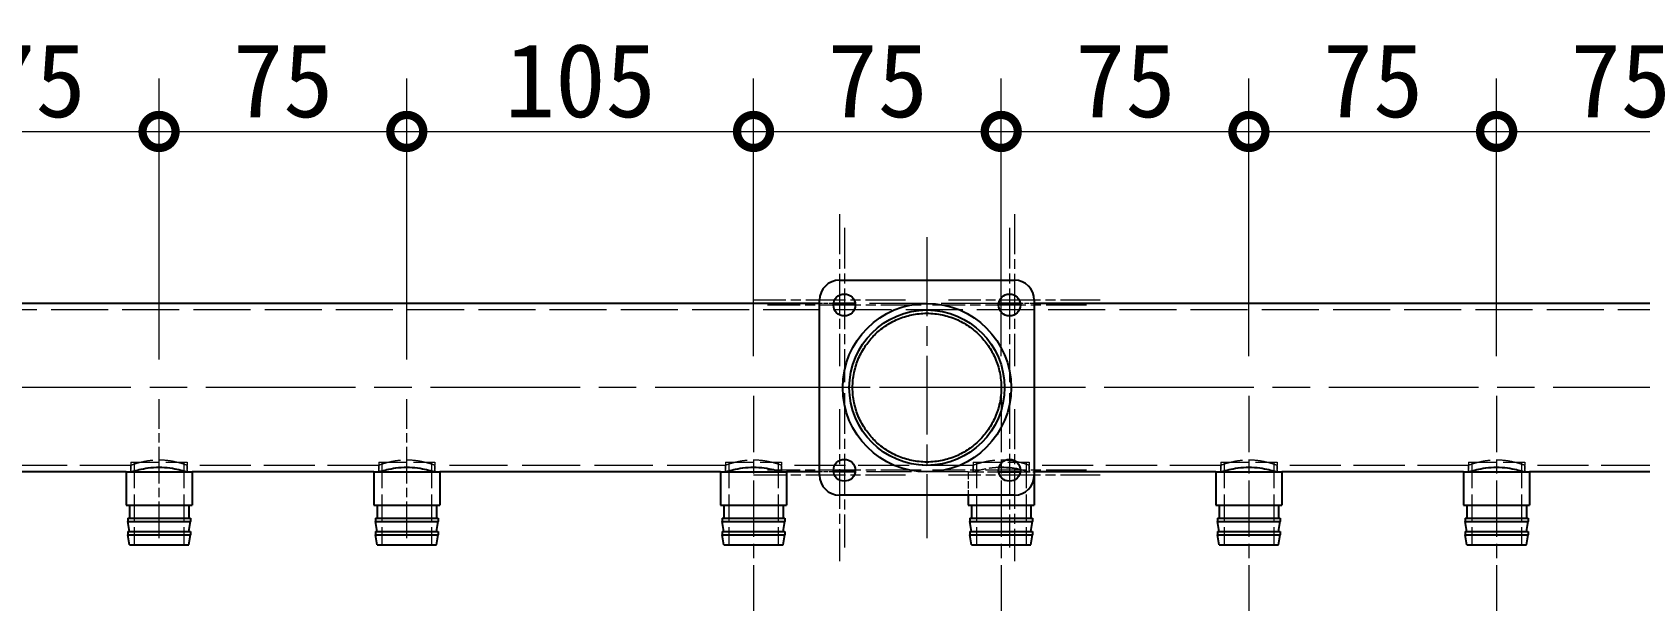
# Model space of a CAD drawing. Header units: millimetres. Extents: x 48 to 3316, y 44 to 2332.
# Drawn here: x 1639.3 to 2126.1, y 908.6 to 1083.6 of the extents above; entities that cross this region are included whole.
import ezdxf

# ---------------------------------------------------------------- set-up
doc = ezdxf.new("R2010")
doc.units = ezdxf.units.MM
doc.header["$LTSCALE"] = 8
doc.linetypes.add('CHAIN', pattern=[0.3543, 0.2362, -0.0295, 0.0591, -0.0295])
doc.linetypes.add('DASHED', pattern=[0.2067, 0.1654, -0.0413])
for name, color, linetype, lineweight, true_color in [('中心标记 (ISO)', 1, 'CHAIN', 18, 0xff0000), ('中心线 (ISO)', 1, 'CHAIN', 18, 0xff0000), ('尺寸 (ISO)', 7, 'Continuous', 18, 0x008000), ('隐藏 (ISO)', 5, 'DASHED', 18, 0x0000ff)]:
    doc.layers.add(name, color=color, linetype=linetype, lineweight=lineweight, true_color=true_color)
doc.layers.add('可见 (ISO)', color=7, linetype='Continuous', lineweight=25)
doc.styles.add('最新国标', font='simfang.ttf')
doc.dimstyles.new('默认 (GB)', dxfattribs={"dimscale": 8, "dimtxt": 2.8, "dimasz": 2.5, "dimexe": 2, "dimexo": 1.5, "dimgap": 0.5, "dimtad": 1, "dimtoh": 1, "dimdsep": 46, "dimtxsty": '最新国标', "dimcen": 0.09, "dimdle": 10, "dimclrd": 256, "dimclre": 256, "dimclrt": 256, "dimaunit": 1, "dimadec": 3, "dimazin": 2, "dimtfac": 0.535714, "dimtdec": 3, "dimtmove": 0, "dimatfit": 3, "dimfxl": 0, "dimtolj": 1, "dimlwd": -1, "dimlwe": -1, "dimarcsym": 0})

# ---------------------------------------------------------------- blocks, each defined once
blk = doc.blocks.new('_DotSmall')
at = {"color": 0, "linetype": 'ByBlock', "const_width": 0.5}
blk.add_lwpolyline([(-0.0625, 0, 1), (0.0625, 0, 1)], format="xyb", close=True, dxfattribs=at)
blk = doc.blocks.new('*D24')
at = {"layer": 'Defpoints', "color": 0, "transparency": 16777216}
for p in [(1677.77, 1053.61), (1602.77, 972.61), (1677.77, 972.61)]:
    blk.add_point(p, dxfattribs=at)
at = {"layer": '尺寸 (ISO)', "color": 116, "true_color": 0x00803f, "transparency": 16777216}
for p, q in [((1602.77, 984.61), (1602.77, 1069.61)), ((1677.77, 984.61), (1677.77, 1069.61)), ((1602.77, 1053.61), (1677.77, 1053.61))]:
    blk.add_line(p, q, dxfattribs=at)
at = {"layer": '尺寸 (ISO)', "color": 116, "true_color": 0x00803f, "transparency": 16777216, "xscale": 20, "yscale": 20, "zscale": 20, "rotation": 180}
blk.add_blockref('_DotSmall', (1602.77, 1053.61), dxfattribs=at)
at = {"layer": '尺寸 (ISO)', "color": 116, "true_color": 0x00803f, "transparency": 16777216, "xscale": 20, "yscale": 20, "zscale": 20}
blk.add_blockref('_DotSmall', (1677.77, 1053.61), dxfattribs=at)
at = {"layer": '尺寸 (ISO)', "transparency": 16777216, "insert": (1640.35, 1068.94), "char_height": 22.4, "attachment_point": 5, "style": '最新国标'}
blk.add_mtext('\\A1;75', dxfattribs=at)
blk = doc.blocks.new('*D25')
at = {"layer": 'Defpoints', "color": 0, "transparency": 16777216}
for p in [(1752.77, 1053.61), (1677.77, 972.61), (1752.77, 972.61)]:
    blk.add_point(p, dxfattribs=at)
at = {"layer": '尺寸 (ISO)', "color": 116, "true_color": 0x00803f, "transparency": 16777216}
for p, q in [((1677.77, 984.61), (1677.77, 1069.61)), ((1752.77, 984.61), (1752.77, 1069.61)), ((1677.77, 1053.61), (1752.77, 1053.61))]:
    blk.add_line(p, q, dxfattribs=at)
at = {"layer": '尺寸 (ISO)', "color": 116, "true_color": 0x00803f, "transparency": 16777216, "xscale": 20, "yscale": 20, "zscale": 20, "rotation": 180}
blk.add_blockref('_DotSmall', (1677.77, 1053.61), dxfattribs=at)
at = {"layer": '尺寸 (ISO)', "color": 116, "true_color": 0x00803f, "transparency": 16777216, "xscale": 20, "yscale": 20, "zscale": 20}
blk.add_blockref('_DotSmall', (1752.77, 1053.61), dxfattribs=at)
at = {"layer": '尺寸 (ISO)', "transparency": 16777216, "insert": (1715.35, 1068.94), "char_height": 22.4, "attachment_point": 5, "style": '最新国标'}
blk.add_mtext('\\A1;75', dxfattribs=at)
blk = doc.blocks.new('*D26')
at = {"layer": 'Defpoints', "color": 0, "transparency": 16777216}
for p in [(1857.77, 1053.61), (1857.77, 973.61), (1752.77, 972.61)]:
    blk.add_point(p, dxfattribs=at)
at = {"layer": '尺寸 (ISO)', "color": 116, "true_color": 0x00803f, "transparency": 16777216}
for p, q in [((1752.77, 984.61), (1752.77, 1069.61)), ((1857.77, 985.61), (1857.77, 1069.61)), ((1752.77, 1053.61), (1857.77, 1053.61))]:
    blk.add_line(p, q, dxfattribs=at)
at = {"layer": '尺寸 (ISO)', "color": 116, "true_color": 0x00803f, "transparency": 16777216, "xscale": 20, "yscale": 20, "zscale": 20, "rotation": 180}
blk.add_blockref('_DotSmall', (1752.77, 1053.61), dxfattribs=at)
at = {"layer": '尺寸 (ISO)', "color": 116, "true_color": 0x00803f, "transparency": 16777216, "xscale": 20, "yscale": 20, "zscale": 20}
blk.add_blockref('_DotSmall', (1857.77, 1053.61), dxfattribs=at)
at = {"layer": '尺寸 (ISO)', "transparency": 16777216, "insert": (1805.35, 1068.94), "char_height": 22.4, "attachment_point": 5, "style": '最新国标'}
blk.add_mtext('\\A1;105', dxfattribs=at)
blk = doc.blocks.new('*D27')
at = {"layer": 'Defpoints', "color": 0, "transparency": 16777216}
for p in [(1932.77, 1053.61), (1857.77, 973.61), (1932.77, 973.61)]:
    blk.add_point(p, dxfattribs=at)
at = {"layer": '尺寸 (ISO)', "color": 116, "true_color": 0x00803f, "transparency": 16777216}
for p, q in [((1857.77, 985.61), (1857.77, 1069.61)), ((1932.77, 985.61), (1932.77, 1069.61)), ((1857.77, 1053.61), (1932.77, 1053.61))]:
    blk.add_line(p, q, dxfattribs=at)
at = {"layer": '尺寸 (ISO)', "color": 116, "true_color": 0x00803f, "transparency": 16777216, "xscale": 20, "yscale": 20, "zscale": 20, "rotation": 180}
blk.add_blockref('_DotSmall', (1857.77, 1053.61), dxfattribs=at)
at = {"layer": '尺寸 (ISO)', "color": 116, "true_color": 0x00803f, "transparency": 16777216, "xscale": 20, "yscale": 20, "zscale": 20}
blk.add_blockref('_DotSmall', (1932.77, 1053.61), dxfattribs=at)
at = {"layer": '尺寸 (ISO)', "transparency": 16777216, "insert": (1895.35, 1068.94), "char_height": 22.4, "attachment_point": 5, "style": '最新国标'}
blk.add_mtext('\\A1;75', dxfattribs=at)
blk = doc.blocks.new('*D28')
at = {"layer": 'Defpoints', "color": 0, "transparency": 16777216}
for p in [(2007.77, 1053.61), (1932.77, 973.61), (2007.77, 973.61)]:
    blk.add_point(p, dxfattribs=at)
at = {"layer": '尺寸 (ISO)', "color": 116, "true_color": 0x00803f, "transparency": 16777216}
for p, q in [((1932.77, 985.61), (1932.77, 1069.61)), ((2007.77, 985.61), (2007.77, 1069.61)), ((1932.77, 1053.61), (2007.77, 1053.61))]:
    blk.add_line(p, q, dxfattribs=at)
at = {"layer": '尺寸 (ISO)', "color": 116, "true_color": 0x00803f, "transparency": 16777216, "xscale": 20, "yscale": 20, "zscale": 20, "rotation": 180}
blk.add_blockref('_DotSmall', (1932.77, 1053.61), dxfattribs=at)
at = {"layer": '尺寸 (ISO)', "color": 116, "true_color": 0x00803f, "transparency": 16777216, "xscale": 20, "yscale": 20, "zscale": 20}
blk.add_blockref('_DotSmall', (2007.77, 1053.61), dxfattribs=at)
at = {"layer": '尺寸 (ISO)', "transparency": 16777216, "insert": (1970.35, 1068.94), "char_height": 22.4, "attachment_point": 5, "style": '最新国标'}
blk.add_mtext('\\A1;75', dxfattribs=at)
blk = doc.blocks.new('*D29')
at = {"layer": 'Defpoints', "color": 0, "transparency": 16777216}
for p in [(2082.77, 1053.61), (2007.77, 973.61), (2082.77, 973.61)]:
    blk.add_point(p, dxfattribs=at)
at = {"layer": '尺寸 (ISO)', "color": 116, "true_color": 0x00803f, "transparency": 16777216}
for p, q in [((2007.77, 985.61), (2007.77, 1069.61)), ((2082.77, 985.61), (2082.77, 1069.61)), ((2007.77, 1053.61), (2082.77, 1053.61))]:
    blk.add_line(p, q, dxfattribs=at)
at = {"layer": '尺寸 (ISO)', "color": 116, "true_color": 0x00803f, "transparency": 16777216, "xscale": 20, "yscale": 20, "zscale": 20, "rotation": 180}
blk.add_blockref('_DotSmall', (2007.77, 1053.61), dxfattribs=at)
at = {"layer": '尺寸 (ISO)', "color": 116, "true_color": 0x00803f, "transparency": 16777216, "xscale": 20, "yscale": 20, "zscale": 20}
blk.add_blockref('_DotSmall', (2082.77, 1053.61), dxfattribs=at)
at = {"layer": '尺寸 (ISO)', "transparency": 16777216, "insert": (2045.35, 1068.94), "char_height": 22.4, "attachment_point": 5, "style": '最新国标'}
blk.add_mtext('\\A1;75', dxfattribs=at)
blk = doc.blocks.new('*D30')
at = {"layer": 'Defpoints', "color": 0, "transparency": 16777216}
for p in [(2157.77, 1053.61), (2082.77, 973.61), (2157.77, 973.61)]:
    blk.add_point(p, dxfattribs=at)
at = {"layer": '尺寸 (ISO)', "color": 116, "true_color": 0x00803f, "transparency": 16777216}
for p, q in [((2082.77, 985.61), (2082.77, 1069.61)), ((2157.77, 985.61), (2157.77, 1069.61)), ((2082.77, 1053.61), (2157.77, 1053.61))]:
    blk.add_line(p, q, dxfattribs=at)
at = {"layer": '尺寸 (ISO)', "color": 116, "true_color": 0x00803f, "transparency": 16777216, "xscale": 20, "yscale": 20, "zscale": 20, "rotation": 180}
blk.add_blockref('_DotSmall', (2082.77, 1053.61), dxfattribs=at)
at = {"layer": '尺寸 (ISO)', "color": 116, "true_color": 0x00803f, "transparency": 16777216, "xscale": 20, "yscale": 20, "zscale": 20}
blk.add_blockref('_DotSmall', (2157.77, 1053.61), dxfattribs=at)
at = {"layer": '尺寸 (ISO)', "transparency": 16777216, "insert": (2120.35, 1068.94), "char_height": 22.4, "attachment_point": 5, "style": '最新国标'}
blk.add_mtext('\\A1;75', dxfattribs=at)

msp = doc.modelspace()

# ---------------------------------------------------------------- linework, layer by layer
at = {"layer": '中心标记 (ISO)', "ltscale": 6.389343}
for p, q in [((1883.767, 1028.612), (1883.767, 982.612)), ((1936.767, 1028.612), (1936.767, 982.612)), ((1903.767, 1002.612), (1857.767, 1002.612)), ((1962.767, 1002.612), (1916.767, 1002.612)), ((1883.767, 969.612), (1883.767, 923.612)), ((1936.767, 969.612), (1936.767, 923.612)), ((1903.767, 949.612), (1857.767, 949.612)), ((1962.767, 949.612), (1916.767, 949.612))]:
    msp.add_line(p, q, dxfattribs=at)
at = {"layer": '中心标记 (ISO)', "ltscale": 6.472683}
for p, q in [((1885.267, 1024.412), (1885.267, 977.812)), ((1935.267, 1024.412), (1935.267, 977.812)), ((1908.567, 1001.112), (1861.967, 1001.112)), ((1958.567, 1001.112), (1911.967, 1001.112)), ((1885.267, 974.412), (1885.267, 927.812)), ((1935.267, 974.412), (1935.267, 927.812)), ((1908.567, 951.112), (1861.967, 951.112)), ((1958.567, 951.112), (1911.967, 951.112))]:
    msp.add_line(p, q, dxfattribs=at)
at = {"layer": '中心标记 (ISO)', "ltscale": 12.639884}
for p, q in [((1910.267, 1021.612), (1910.267, 930.612)), ((1955.767, 976.112), (1864.767, 976.112))]:
    msp.add_line(p, q, dxfattribs=at)
at = {"layer": '中心线 (ISO)', "ltscale": 23.990969}
msp.add_line((2825.267, 976.112), (305.267, 976.112), dxfattribs=at)
at = {"layer": '中心线 (ISO)', "ltscale": 9.028461}
for p, q in [((1857.767, 973.612), (1857.767, 908.612)), ((1932.767, 973.612), (1932.767, 908.612)), ((2007.767, 973.612), (2007.767, 908.612)), ((2082.767, 973.612), (2082.767, 908.612))]:
    msp.add_line(p, q, dxfattribs=at)
at = {"layer": '中心线 (ISO)', "ltscale": 5.833739}
for p, q in [((1677.767, 930.612), (1677.767, 972.612)), ((1752.767, 930.612), (1752.767, 972.612))]:
    msp.add_line(p, q, dxfattribs=at)
at = {"layer": '可见 (ISO)'}
for p, q in [((1883.767, 1008.612), (1936.767, 1008.612)), ((1877.767, 1001.612), (1252.767, 1001.612)), ((1877.767, 949.612), (1877.767, 1002.612)), ((1888.529, 1001.612), (1882.005, 1001.612)), ((1938.529, 1001.612), (1932.005, 1001.612)), ((1942.767, 1002.612), (1942.767, 949.612)), ((2332.767, 1001.612), (1942.767, 1001.612)), ((1667.767, 950.612), (1612.767, 950.612)), ((1667.767, 950.612), (1687.767, 950.612)), ((1667.767, 950.612), (1667.767, 940.612)), ((1742.767, 950.612), (1687.767, 950.612)), ((1687.767, 950.612), (1687.767, 940.612)), ((1742.767, 950.612), (1762.767, 950.612)), ((1742.767, 950.612), (1742.767, 940.612)), ((1847.767, 950.612), (1762.767, 950.612)), ((1762.767, 950.612), (1762.767, 940.612)), ((1847.767, 950.612), (1867.767, 950.612)), ((1847.767, 950.612), (1847.767, 940.612)), ((1877.767, 950.612), (1867.767, 950.612)), ((1867.767, 950.612), (1867.767, 940.612)), ((1888.529, 950.612), (1882.005, 950.612)), ((1932.005, 950.612), (1938.529, 950.612)), ((1997.767, 950.612), (1942.767, 950.612)), ((1942.767, 949.612), (1942.767, 940.612)), ((1997.767, 950.612), (2017.767, 950.612)), ((1997.767, 950.612), (1997.767, 940.612)), ((2072.767, 950.612), (2017.767, 950.612)), ((2017.767, 950.612), (2017.767, 940.612)), ((2072.767, 950.612), (2092.767, 950.612)), ((2072.767, 950.612), (2072.767, 940.612)), ((2147.767, 950.612), (2092.767, 950.612)), ((2092.767, 950.612), (2092.767, 940.612)), ((1667.767, 940.612), (1687.767, 940.612)), ((1668.767, 940.612), (1668.767, 936.612)), ((1686.767, 940.612), (1686.767, 936.612)), ((1742.767, 940.612), (1762.767, 940.612)), ((1743.767, 940.612), (1743.767, 936.612)), ((1761.767, 940.612), (1761.767, 936.612)), ((1847.767, 940.612), (1867.767, 940.612)), ((1848.767, 940.612), (1848.767, 936.612)), ((1866.767, 940.612), (1866.767, 936.612)), ((1936.767, 943.612), (1883.767, 943.612)), ((1922.767, 943.612), (1922.767, 940.612)), ((1922.767, 940.612), (1942.767, 940.612)), ((1923.767, 940.612), (1923.767, 936.612)), ((1941.767, 940.612), (1941.767, 936.612)), ((1997.767, 940.612), (2017.767, 940.612)), ((1998.767, 940.612), (1998.767, 936.612)), ((2016.767, 940.612), (2016.767, 936.612)), ((2072.767, 940.612), (2092.767, 940.612)), ((2073.767, 940.612), (2073.767, 936.612)), ((2091.767, 940.612), (2091.767, 936.612)), ((1668.267, 936.612), (1687.267, 936.612)), ((1668.267, 936.612), (1668.267, 935.612)), ((1668.267, 935.612), (1687.267, 935.612)), ((1668.767, 932.612), (1668.267, 935.612)), ((1686.767, 932.612), (1687.267, 935.612)), ((1687.267, 936.612), (1687.267, 935.612)), ((1743.267, 936.612), (1762.267, 936.612)), ((1743.267, 936.612), (1743.267, 935.612)), ((1743.267, 935.612), (1762.267, 935.612)), ((1743.767, 932.612), (1743.267, 935.612)), ((1761.767, 932.612), (1762.267, 935.612)), ((1762.267, 936.612), (1762.267, 935.612)), ((1848.267, 936.612), (1867.267, 936.612)), ((1848.267, 936.612), (1848.267, 935.612)), ((1848.267, 935.612), (1867.267, 935.612)), ((1848.767, 932.612), (1848.267, 935.612)), ((1866.767, 932.612), (1867.267, 935.612)), ((1867.267, 936.612), (1867.267, 935.612)), ((1923.267, 936.612), (1942.267, 936.612)), ((1923.267, 936.612), (1923.267, 935.612)), ((1923.267, 935.612), (1942.267, 935.612)), ((1923.767, 932.612), (1923.267, 935.612)), ((1941.767, 932.612), (1942.267, 935.612)), ((1942.267, 936.612), (1942.267, 935.612)), ((1998.267, 936.612), (2017.267, 936.612)), ((1998.267, 936.612), (1998.267, 935.612)), ((1998.267, 935.612), (2017.267, 935.612)), ((1998.767, 932.612), (1998.267, 935.612)), ((2016.767, 932.612), (2017.267, 935.612)), ((2017.267, 936.612), (2017.267, 935.612)), ((2073.267, 936.612), (2092.267, 936.612)), ((2073.267, 936.612), (2073.267, 935.612)), ((2073.267, 935.612), (2092.267, 935.612)), ((2073.767, 932.612), (2073.267, 935.612)), ((2091.767, 932.612), (2092.267, 935.612)), ((2092.267, 936.612), (2092.267, 935.612)), ((1668.267, 932.612), (1687.267, 932.612)), ((1668.267, 932.612), (1668.267, 931.612)), ((1668.267, 931.612), (1687.267, 931.612)), ((1668.767, 928.612), (1668.267, 931.612)), ((1686.767, 928.612), (1687.267, 931.612)), ((1687.267, 932.612), (1687.267, 931.612)), ((1743.267, 932.612), (1762.267, 932.612)), ((1743.267, 932.612), (1743.267, 931.612)), ((1743.267, 931.612), (1762.267, 931.612)), ((1743.767, 928.612), (1743.267, 931.612)), ((1761.767, 928.612), (1762.267, 931.612)), ((1762.267, 932.612), (1762.267, 931.612)), ((1848.267, 932.612), (1867.267, 932.612)), ((1848.267, 932.612), (1848.267, 931.612)), ((1848.267, 931.612), (1867.267, 931.612)), ((1848.767, 928.612), (1848.267, 931.612)), ((1866.767, 928.612), (1867.267, 931.612)), ((1867.267, 932.612), (1867.267, 931.612)), ((1923.267, 932.612), (1942.267, 932.612)), ((1923.267, 932.612), (1923.267, 931.612)), ((1923.267, 931.612), (1942.267, 931.612)), ((1923.767, 928.612), (1923.267, 931.612)), ((1941.767, 928.612), (1942.267, 931.612)), ((1942.267, 932.612), (1942.267, 931.612)), ((1998.267, 932.612), (2017.267, 932.612)), ((1998.267, 932.612), (1998.267, 931.612)), ((1998.267, 931.612), (2017.267, 931.612)), ((1998.767, 928.612), (1998.267, 931.612)), ((2016.767, 928.612), (2017.267, 931.612)), ((2017.267, 932.612), (2017.267, 931.612)), ((2073.267, 932.612), (2092.267, 932.612)), ((2073.267, 932.612), (2073.267, 931.612)), ((2073.267, 931.612), (2092.267, 931.612)), ((2073.767, 928.612), (2073.267, 931.612)), ((2091.767, 928.612), (2092.267, 931.612)), ((2092.267, 932.612), (2092.267, 931.612)), ((1668.767, 928.612), (1686.767, 928.612)), ((1743.767, 928.612), (1761.767, 928.612)), ((1848.767, 928.612), (1866.767, 928.612)), ((1923.767, 928.612), (1941.767, 928.612)), ((1998.767, 928.612), (2016.767, 928.612)), ((2073.767, 928.612), (2091.767, 928.612))]:
    msp.add_line(p, q, dxfattribs=at)
for centre, radius in [((1885.267, 1001.112), 3.3), ((1935.267, 1001.112), 3.3), ((1910.267, 976.112), 25.5), ((1910.267, 976.112), 25.5), ((1910.267, 976.112), 23.5), ((1885.267, 951.112), 3.3), ((1935.267, 951.112), 3.3)]:
    msp.add_circle(centre, radius, dxfattribs=at)
for centre, start, end in [((1883.767, 1002.612), 90, 180), ((1936.767, 1002.612), 0, 90), ((1883.767, 949.612), 180, 270), ((1936.767, 949.612), 270, 0)]:
    msp.add_arc(centre, 6, start, end, dxfattribs=at)
for points, knots in [([(1887.767, 976.112), (1887.767, 977.624), (1887.922, 979.159), (1888.54, 982.156), (1889.003, 983.619), (1890.187, 986.373), (1890.909, 987.668), (1892.528, 990.027), (1893.426, 991.091), (1895.349, 993.014), (1896.454, 993.931), (1898.834, 995.544), (1900.11, 996.242), (1902.79, 997.383), (1904.192, 997.828), (1907.124, 998.442), (1908.656, 998.612), (1910.267, 998.612), (1911.878, 998.612), (1913.41, 998.442), (1916.343, 997.828), (1917.745, 997.383), (1920.425, 996.242), (1921.7, 995.544), (1924.081, 993.931), (1925.185, 993.014), (1927.108, 991.091), (1928.006, 990.027), (1929.626, 987.668), (1930.347, 986.373), (1931.531, 983.619), (1931.994, 982.156), (1932.612, 979.159), (1932.767, 977.624), (1932.767, 976.112)], [11.2414053, 11.2414053, 11.2414053, 11.2414053, 11.6949481, 11.6949481, 12.148491, 12.148491, 12.6020339, 12.6020339, 13.0555767, 13.0555767, 13.5388176, 13.5388176, 14.0220585, 14.0220585, 14.5052994, 14.5052994, 14.9885403, 14.9885403, 14.9885403, 15.4717812, 15.4717812, 15.9550221, 15.9550221, 16.4382631, 16.4382631, 16.921504, 16.921504, 17.3750468, 17.3750468, 17.8285897, 17.8285897, 18.2821326, 18.2821326, 18.7356754, 18.7356754, 18.7356754, 18.7356754]), ([(1932.767, 976.112), (1932.767, 974.6), (1932.612, 973.065), (1931.994, 970.068), (1931.531, 968.605), (1930.347, 965.851), (1929.626, 964.556), (1928.006, 962.197), (1927.108, 961.133), (1925.185, 959.21), (1924.081, 958.293), (1921.7, 956.68), (1920.425, 955.982), (1917.745, 954.841), (1916.343, 954.396), (1913.41, 953.782), (1911.878, 953.612), (1908.656, 953.612), (1907.124, 953.782), (1904.192, 954.396), (1902.79, 954.841), (1900.11, 955.982), (1898.834, 956.68), (1896.454, 958.293), (1895.349, 959.21), (1893.426, 961.133), (1892.528, 962.197), (1890.909, 964.556), (1890.187, 965.851), (1889.003, 968.605), (1888.54, 970.068), (1887.922, 973.065), (1887.767, 974.6), (1887.767, 976.112)], [3.7471351, 3.7471351, 3.7471351, 3.7471351, 4.200678, 4.200678, 4.6542208, 4.6542208, 5.1077637, 5.1077637, 5.5613066, 5.5613066, 6.0445475, 6.0445475, 6.5277884, 6.5277884, 7.0110293, 7.0110293, 7.4942702, 7.4942702, 7.9775111, 7.9775111, 8.460752, 8.460752, 8.9439929, 8.9439929, 9.4272338, 9.4272338, 9.8807767, 9.8807767, 10.3343195, 10.3343195, 10.7878624, 10.7878624, 11.2414053, 11.2414053, 11.2414053, 11.2414053]), ([(1669.267, 950.612), (1669.267, 950.612), (1669.484, 950.687), (1670.354, 950.957), (1671.007, 951.149), (1672.507, 951.512), (1673.457, 951.709), (1675.549, 951.99), (1676.691, 952.07), (1678.844, 952.07), (1679.986, 951.99), (1682.077, 951.709), (1683.027, 951.512), (1684.527, 951.149), (1685.18, 950.957), (1686.05, 950.687), (1686.267, 950.612), (1686.267, 950.612)], [1.2914902, 1.2914902, 1.2914902, 1.2914902, 1.6142879, 1.6142879, 1.9370856, 1.9370856, 2.260033, 2.260033, 2.5829805, 2.5829805, 2.905928, 2.905928, 3.2288754, 3.2288754, 3.5516731, 3.5516731, 3.8744707, 3.8744707, 3.8744707, 3.8744707]), ([(1744.267, 950.612), (1744.267, 950.612), (1744.484, 950.687), (1745.354, 950.957), (1746.007, 951.149), (1747.507, 951.512), (1748.457, 951.709), (1750.549, 951.99), (1751.691, 952.07), (1753.844, 952.07), (1754.986, 951.99), (1757.077, 951.709), (1758.027, 951.512), (1759.527, 951.149), (1760.18, 950.957), (1761.05, 950.687), (1761.267, 950.612), (1761.267, 950.612)], [1.2914902, 1.2914902, 1.2914902, 1.2914902, 1.6142879, 1.6142879, 1.9370856, 1.9370856, 2.260033, 2.260033, 2.5829805, 2.5829805, 2.905928, 2.905928, 3.2288754, 3.2288754, 3.5516731, 3.5516731, 3.8744707, 3.8744707, 3.8744707, 3.8744707]), ([(1849.267, 950.612), (1849.267, 950.612), (1849.484, 950.687), (1850.354, 950.957), (1851.007, 951.149), (1852.507, 951.512), (1853.457, 951.709), (1855.549, 951.99), (1856.691, 952.07), (1858.844, 952.07), (1859.986, 951.99), (1862.077, 951.709), (1863.027, 951.512), (1864.527, 951.149), (1865.18, 950.957), (1866.05, 950.687), (1866.267, 950.612), (1866.267, 950.612)], [1.2914902, 1.2914902, 1.2914902, 1.2914902, 1.6142879, 1.6142879, 1.9370856, 1.9370856, 2.260033, 2.260033, 2.5829805, 2.5829805, 2.905928, 2.905928, 3.2288754, 3.2288754, 3.5516731, 3.5516731, 3.8744707, 3.8744707, 3.8744707, 3.8744707]), ([(1932.107, 952.061), (1932.329, 952.067), (1932.549, 952.07), (1933.844, 952.07), (1934.986, 951.99), (1936.977, 951.723), (1937.844, 951.55), (1938.556, 951.383)], [2.51761005, 2.51761005, 2.51761005, 2.51761005, 2.5829805, 2.5829805, 2.90592795, 2.90592795, 3.19783827, 3.19783827, 3.19783827, 3.19783827]), ([(1999.267, 950.612), (1999.267, 950.612), (1999.484, 950.687), (2000.354, 950.957), (2001.007, 951.149), (2002.507, 951.512), (2003.457, 951.709), (2005.549, 951.99), (2006.691, 952.07), (2008.844, 952.07), (2009.986, 951.99), (2012.077, 951.709), (2013.027, 951.512), (2014.527, 951.149), (2015.18, 950.957), (2016.05, 950.687), (2016.267, 950.612), (2016.267, 950.612)], [1.2914902, 1.2914902, 1.2914902, 1.2914902, 1.6142879, 1.6142879, 1.9370856, 1.9370856, 2.260033, 2.260033, 2.5829805, 2.5829805, 2.905928, 2.905928, 3.2288754, 3.2288754, 3.5516731, 3.5516731, 3.8744707, 3.8744707, 3.8744707, 3.8744707]), ([(2074.267, 950.612), (2074.267, 950.612), (2074.484, 950.687), (2075.354, 950.957), (2076.007, 951.149), (2077.507, 951.512), (2078.457, 951.709), (2080.549, 951.99), (2081.691, 952.07), (2083.844, 952.07), (2084.986, 951.99), (2087.077, 951.709), (2088.027, 951.512), (2089.527, 951.149), (2090.18, 950.957), (2091.05, 950.687), (2091.267, 950.612), (2091.267, 950.612)], [1.2914902, 1.2914902, 1.2914902, 1.2914902, 1.6142879, 1.6142879, 1.9370856, 1.9370856, 2.260033, 2.260033, 2.5829805, 2.5829805, 2.905928, 2.905928, 3.2288754, 3.2288754, 3.5516731, 3.5516731, 3.8744707, 3.8744707, 3.8744707, 3.8744707])]:
    msp.add_open_spline(points, degree=3, knots=knots, dxfattribs=at)
at = {"layer": '隐藏 (ISO)', "ltscale": 13.041375}
msp.add_line((2805.267, 999.612), (325.267, 999.612), dxfattribs=at)
at = {"layer": '隐藏 (ISO)', "ltscale": 1.008937}
for p, q in [((1882.005, 1001.612), (1877.767, 1001.612)), ((1942.767, 1001.612), (1938.529, 1001.612)), ((1882.005, 950.612), (1877.767, 950.612))]:
    msp.add_line(p, q, dxfattribs=at)
at = {"layer": '隐藏 (ISO)', "ltscale": 13.145924}
msp.add_line((1932.005, 1001.612), (1888.529, 1001.612), dxfattribs=at)
at = {"layer": '隐藏 (ISO)', "ltscale": 11.691663}
for p, q in [((1669.267, 952.612), (1611.267, 952.612)), ((1744.267, 952.612), (1686.267, 952.612)), ((1924.267, 952.612), (1866.267, 952.612)), ((1999.267, 952.612), (1941.267, 952.612)), ((2074.267, 952.612), (2016.267, 952.612)), ((2149.267, 952.612), (2091.267, 952.612))]:
    msp.add_line(p, q, dxfattribs=at)
at = {"layer": '隐藏 (ISO)', "ltscale": 6.357667}
for p, q in [((1669.267, 953.612), (1686.267, 953.612)), ((1744.267, 953.612), (1761.267, 953.612)), ((1849.267, 953.612), (1866.267, 953.612)), ((1924.267, 953.612), (1941.267, 953.612)), ((1999.267, 953.612), (2016.267, 953.612)), ((2074.267, 953.612), (2091.267, 953.612))]:
    msp.add_line(p, q, dxfattribs=at)
at = {"layer": '隐藏 (ISO)', "ltscale": 0.714161}
for p, q in [((1669.267, 953.612), (1669.267, 950.612)), ((1686.267, 953.612), (1686.267, 950.612)), ((1744.267, 953.612), (1744.267, 950.612)), ((1761.267, 953.612), (1761.267, 950.612)), ((1849.267, 953.612), (1849.267, 950.612)), ((1866.267, 953.612), (1866.267, 950.612)), ((1924.267, 953.612), (1924.267, 950.612)), ((1941.267, 953.612), (1941.267, 950.612)), ((1999.267, 953.612), (1999.267, 950.612)), ((2016.267, 953.612), (2016.267, 950.612)), ((2074.267, 953.612), (2074.267, 950.612)), ((2091.267, 953.612), (2091.267, 950.612))]:
    msp.add_line(p, q, dxfattribs=at)
at = {"layer": '隐藏 (ISO)', "ltscale": 0.476074}
for p, q in [((1669.267, 950.612), (1669.267, 952.612)), ((1686.267, 950.612), (1686.267, 952.612)), ((1744.267, 950.612), (1744.267, 952.612)), ((1761.267, 950.612), (1761.267, 952.612)), ((1849.267, 950.612), (1849.267, 952.612)), ((1866.267, 950.612), (1866.267, 952.612)), ((1924.267, 950.612), (1924.267, 952.612)), ((1941.267, 950.612), (1941.267, 952.612)), ((1999.267, 950.612), (1999.267, 952.612)), ((2016.267, 950.612), (2016.267, 952.612)), ((2074.267, 950.612), (2074.267, 952.612)), ((2091.267, 950.612), (2091.267, 952.612))]:
    msp.add_line(p, q, dxfattribs=at)
at = {"layer": '隐藏 (ISO)', "ltscale": 5.952077}
for p, q in [((1670.267, 953.612), (1670.267, 928.612)), ((1685.267, 953.612), (1685.267, 928.612)), ((1745.267, 953.612), (1745.267, 928.612)), ((1760.267, 953.612), (1760.267, 928.612)), ((1850.267, 953.612), (1850.267, 928.612)), ((1865.267, 953.612), (1865.267, 928.612)), ((1925.267, 953.612), (1925.267, 928.612)), ((1940.267, 953.612), (1940.267, 928.612)), ((2000.267, 953.612), (2000.267, 928.612)), ((2015.267, 953.612), (2015.267, 928.612)), ((2075.267, 953.612), (2075.267, 928.612)), ((2090.267, 953.612), (2090.267, 928.612))]:
    msp.add_line(p, q, dxfattribs=at)
at = {"layer": '隐藏 (ISO)', "ltscale": 13.304306}
msp.add_line((1849.267, 952.612), (1761.267, 952.612), dxfattribs=at)
at = {"layer": '隐藏 (ISO)', "ltscale": 10.352594}
msp.add_line((1922.767, 950.612), (1888.529, 950.612), dxfattribs=at)
at = {"layer": '隐藏 (ISO)', "ltscale": 3.558188}
msp.add_line((1922.767, 950.612), (1932.005, 950.612), dxfattribs=at)
at = {"layer": '隐藏 (ISO)', "ltscale": 1.66651}
msp.add_line((1922.767, 950.612), (1922.767, 943.612), dxfattribs=at)
at = {"layer": '隐藏 (ISO)', "ltscale": 2.277767}
msp.add_line((1938.529, 950.612), (1942.767, 950.612), dxfattribs=at)
at = {"layer": '隐藏 (ISO)', "ltscale": 6.412013}
for points in [[(1686.267, 952.612), (1686.267, 952.612), (1686.05, 952.693), (1685.179, 952.987), (1684.527, 953.195), (1683.028, 953.592), (1682.079, 953.807), (1679.988, 954.115), (1678.845, 954.203), (1676.689, 954.203), (1675.546, 954.115), (1673.455, 953.807), (1672.506, 953.592), (1671.008, 953.195), (1670.355, 952.987), (1669.485, 952.693), (1669.267, 952.612), (1669.267, 952.612)], [(1761.267, 952.612), (1761.267, 952.612), (1761.05, 952.693), (1760.179, 952.987), (1759.527, 953.195), (1758.028, 953.592), (1757.079, 953.807), (1754.988, 954.115), (1753.845, 954.203), (1751.689, 954.203), (1750.546, 954.115), (1748.455, 953.807), (1747.506, 953.592), (1746.008, 953.195), (1745.355, 952.987), (1744.485, 952.693), (1744.267, 952.612), (1744.267, 952.612)], [(1866.267, 952.612), (1866.267, 952.612), (1866.05, 952.693), (1865.179, 952.987), (1864.527, 953.195), (1863.028, 953.592), (1862.079, 953.807), (1859.988, 954.115), (1858.845, 954.203), (1856.689, 954.203), (1855.546, 954.115), (1853.455, 953.807), (1852.506, 953.592), (1851.008, 953.195), (1850.355, 952.987), (1849.485, 952.693), (1849.267, 952.612), (1849.267, 952.612)], [(1941.267, 952.612), (1941.267, 952.612), (1941.05, 952.693), (1940.179, 952.987), (1939.527, 953.195), (1938.028, 953.592), (1937.079, 953.807), (1934.988, 954.115), (1933.845, 954.203), (1931.689, 954.203), (1930.546, 954.115), (1928.455, 953.807), (1927.506, 953.592), (1926.008, 953.195), (1925.355, 952.987), (1924.485, 952.693), (1924.267, 952.612), (1924.267, 952.612)], [(2016.267, 952.612), (2016.267, 952.612), (2016.05, 952.693), (2015.179, 952.987), (2014.527, 953.195), (2013.028, 953.592), (2012.079, 953.807), (2009.988, 954.115), (2008.845, 954.203), (2006.689, 954.203), (2005.546, 954.115), (2003.455, 953.807), (2002.506, 953.592), (2001.008, 953.195), (2000.355, 952.987), (1999.485, 952.693), (1999.267, 952.612), (1999.267, 952.612)], [(2091.267, 952.612), (2091.267, 952.612), (2091.05, 952.693), (2090.179, 952.987), (2089.527, 953.195), (2088.028, 953.592), (2087.079, 953.807), (2084.988, 954.115), (2083.845, 954.203), (2081.689, 954.203), (2080.546, 954.115), (2078.455, 953.807), (2077.506, 953.592), (2076.008, 953.195), (2075.355, 952.987), (2074.485, 952.693), (2074.267, 952.612), (2074.267, 952.612)]]:
    msp.add_open_spline(points, degree=3, knots=[1.2935334, 1.2935334, 1.2935334, 1.2935334, 1.6168106, 1.6168106, 1.9400879, 1.9400879, 2.2635773, 2.2635773, 2.5870668, 2.5870668, 2.9105563, 2.9105563, 3.2340458, 3.2340458, 3.557323, 3.557323, 3.8806002, 3.8806002, 3.8806002, 3.8806002], dxfattribs=at)
at = {"layer": '隐藏 (ISO)', "ltscale": 3.044134}
msp.add_open_spline([(1924.267, 950.612), (1924.267, 950.612), (1924.484, 950.687), (1925.354, 950.957), (1926.007, 951.149), (1927.507, 951.512), (1928.457, 951.709), (1930.337, 951.962), (1931.232, 952.036), (1932.107, 952.061)], degree=3, knots=[1.2914902, 1.2914902, 1.2914902, 1.2914902, 1.6142879, 1.6142879, 1.9370856, 1.9370856, 2.260033, 2.260033, 2.5176101, 2.5176101, 2.5176101, 2.5176101], dxfattribs=at)
at = {"layer": '隐藏 (ISO)', "ltscale": 1.674806}
msp.add_open_spline([(1938.556, 951.383), (1938.632, 951.366), (1938.705, 951.348), (1939.527, 951.149), (1940.18, 950.957), (1941.05, 950.687), (1941.267, 950.612), (1941.267, 950.612)], degree=3, knots=[3.19783827, 3.19783827, 3.19783827, 3.19783827, 3.22887541, 3.22887541, 3.55167308, 3.55167308, 3.87447075, 3.87447075, 3.87447075, 3.87447075], dxfattribs=at)

# ---------------------------------------------------------------- dimensions: what is measured, and where the dimension line sits
at = {"layer": '尺寸 (ISO)', "color": 116, "true_color": 0x00803f}
for base, p1, p2, picture, middle in [((1677.767, 1053.612), (1602.767, 972.612), (1677.767, 972.612), '*D24', (1640.347, 1053.612)), ((1752.767, 1053.612), (1677.767, 972.612), (1752.767, 972.612), '*D25', (1715.347, 1053.612)), ((1857.767, 1053.612), (1752.767, 972.612), (1857.767, 973.612), '*D26', (1805.347, 1053.612)), ((1932.767, 1053.612), (1857.767, 973.612), (1932.767, 973.612), '*D27', (1895.347, 1053.612)), ((2007.767, 1053.612), (1932.767, 973.612), (2007.767, 973.612), '*D28', (1970.347, 1053.612)), ((2082.767, 1053.612), (2007.767, 973.612), (2082.767, 973.612), '*D29', (2045.347, 1053.612)), ((2157.767, 1053.612), (2082.767, 973.612), (2157.767, 973.612), '*D30', (2120.347, 1053.612))]:
    dim = msp.add_linear_dim(base=base, p1=p1, p2=p2, angle=180, dimstyle='默认 (GB)', override={"dimgap": 0.5, "dimtoh": 0, "dimdec": 2, "dimblk1": 'DotSmall', "dimblk2": 'DotSmall', "dimsah": 1, "dimdle": 0, "dimtol": 0, "dimlim": 0, "dimtp": 0, "dimtm": 0, "dimtdec": 3, "dimtofl": 0, "dimatfit": 1}, dxfattribs=at)
    dim.commit()
    dim.dimension.update_dxf_attribs({"geometry": picture, "text_midpoint": middle, "dimtype": 160})

doc.saveas('drawing.dxf')
